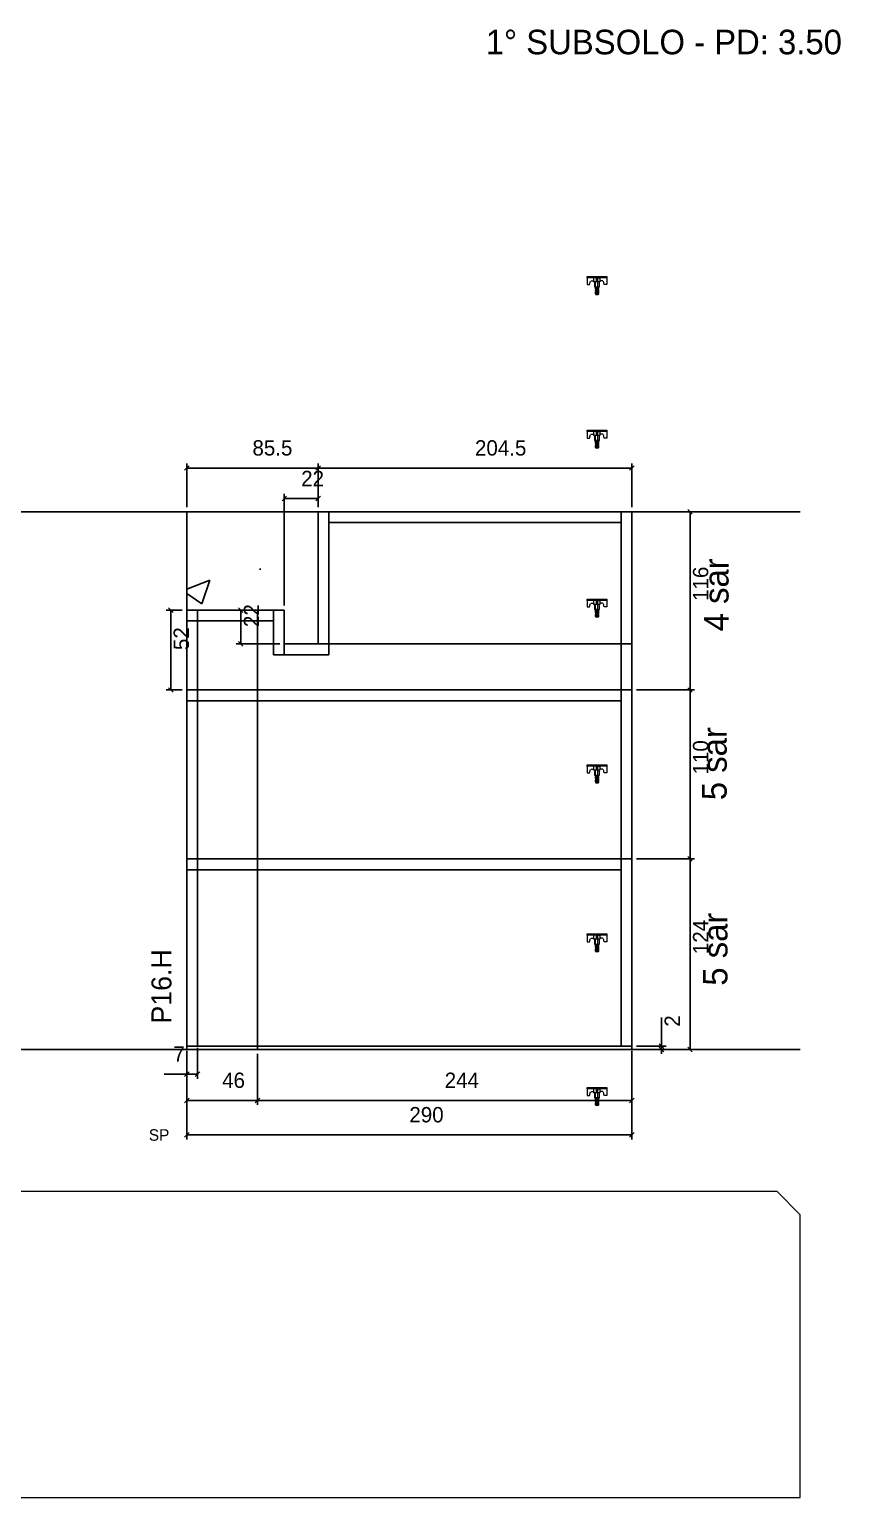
# Model space of a CAD drawing. Header units: metres. Extents: x -9504 to -3340, y 6690 to 7665.
# Drawn here: x -5453 to -4925, y 6690 to 7646 of the extents above; entities that cross this region are included whole.
import ezdxf

# ---------------------------------------------------------------- set-up
doc = ezdxf.new("R2010")
doc.units = ezdxf.units.M
for name, color, linetype in [('COTA', 7, 'Continuous'), ('Hachura', 7, 'Continuous'), ('NOMENCLATURA', 7, 'Continuous'), ('Nível', 7, 'Continuous'), ('Painéis', 7, 'Continuous'), ('SARR_2.2x7', 7, 'Continuous'), ('SARRAFO DE PRESSAO', 7, 'Continuous'), ('texto', 7, 'Continuous'), ('Texto Seção', 7, 'Continuous')]:
    doc.layers.add(name, color=color, linetype=linetype)

msp = doc.modelspace()

# ---------------------------------------------------------------- hatches: boundary and pattern name
at = {"layer": 'COTA'}
h = msp.add_hatch(dxfattribs=at)
h.set_pattern_fill('AR-CONC')
h.paths.add_polyline_path([(-5287.15, 7245.73), (-5287.15, 7267.73), (-5350.65, 7267.73), (-5350.65, 7331.73), (-5265.15, 7331.73), (-5265.15, 7245.73), (-5287.15, 7245.73), (-5287.15, 7245.73)])

# ---------------------------------------------------------------- linework, layer by layer
at = {"layer": 'COTA', "color": 0, "lineweight": 25}
for p, q in [((-5349.15, 7361.76), (-5352.15, 7358.76)), ((-5266.65, 7358.76), (-5263.65, 7361.76)), ((-5263.65, 7361.76), (-5266.65, 7358.76)), ((-5062.15, 7358.76), (-5059.15, 7361.76)), ((-5285.65, 7341.94), (-5288.65, 7338.94)), ((-5266.65, 7338.94), (-5263.65, 7341.94)), ((-5021.31, 7330.23), (-5024.31, 7333.23)), ((-5359.66, 7266.23), (-5362.66, 7269.23)), ((-5314.08, 7266.23), (-5317.08, 7269.23)), ((-5317.08, 7247.23), (-5314.08, 7244.23)), ((-5362.66, 7217.23), (-5359.66, 7214.23)), ((-5021.31, 7214.23), (-5024.31, 7217.23)), ((-5024.31, 7217.23), (-5021.31, 7214.23)), ((-5021.31, 7104.23), (-5024.31, 7107.23)), ((-5024.31, 7107.23), (-5021.31, 7104.23)), ((-5042.89, 6985.23), (-5039.89, 6982.23)), ((-5039.89, 6980.23), (-5042.89, 6983.23)), ((-5024.31, 6983.23), (-5021.31, 6980.23)), ((-5349.15, 6967.05), (-5352.15, 6964.05)), ((-5345.15, 6964.05), (-5342.15, 6967.05)), ((-5349.15, 6950.02), (-5352.15, 6947.02)), ((-5303.15, 6950.02), (-5306.15, 6947.02)), ((-5306.15, 6947.02), (-5303.15, 6950.02)), ((-5062.15, 6947.02), (-5059.15, 6950.02)), ((-5349.15, 6927.56), (-5352.15, 6924.56)), ((-5062.15, 6924.56), (-5059.15, 6927.56))]:
    msp.add_line(p, q, dxfattribs=at)
at = {"layer": 'COTA', "color": 4, "lineweight": 25}
for p, q in [((-5350.65, 7334.73), (-5350.65, 7363.26)), ((-5265.15, 7334.73), (-5265.15, 7363.26)), ((-5265.15, 7334.73), (-5265.15, 7363.26)), ((-5060.65, 7334.73), (-5060.65, 7363.26)), ((-5265.15, 7360.26), (-5350.65, 7360.26)), ((-5060.65, 7360.26), (-5265.15, 7360.26)), ((-5287.15, 7270.73), (-5287.15, 7343.44)), ((-5265.15, 7334.73), (-5265.15, 7343.44)), ((-5265.15, 7340.44), (-5287.15, 7340.44)), ((-5057.65, 7331.73), (-5019.81, 7331.73)), ((-5022.81, 7215.73), (-5022.81, 7331.73)), ((-5353.65, 7267.73), (-5364.16, 7267.73)), ((-5361.16, 7267.73), (-5361.16, 7215.73)), ((-5290.15, 7267.73), (-5318.58, 7267.73)), ((-5315.58, 7245.73), (-5315.58, 7267.73)), ((-5290.15, 7245.73), (-5318.58, 7245.73)), ((-5353.65, 7215.73), (-5364.16, 7215.73)), ((-5057.65, 7215.73), (-5019.81, 7215.73)), ((-5057.65, 7215.73), (-5019.81, 7215.73)), ((-5022.81, 7215.73), (-5022.81, 7105.73)), ((-5057.65, 7105.73), (-5019.81, 7105.73)), ((-5057.65, 7105.73), (-5019.81, 7105.73)), ((-5022.81, 6981.73), (-5022.81, 7105.73)), ((-5041.39, 6983.73), (-5041.39, 7002.53)), ((-5350.65, 6980.73), (-5350.65, 6923.06)), ((-5343.65, 6982.73), (-5343.65, 6962.55)), ((-5060.65, 6980.73), (-5060.65, 6923.06)), ((-5057.65, 6983.73), (-5038.39, 6983.73)), ((-5057.65, 6981.73), (-5038.39, 6981.73)), ((-5057.65, 6981.73), (-5019.81, 6981.73)), ((-5041.39, 6981.73), (-5041.39, 6983.73)), ((-5041.39, 6981.73), (-5041.39, 6978.73)), ((-5350.65, 6978.73), (-5350.65, 6962.55)), ((-5350.65, 6978.73), (-5350.65, 6945.52)), ((-5304.65, 6978.73), (-5304.65, 6945.52)), ((-5304.65, 6978.73), (-5304.65, 6945.52)), ((-5060.65, 6978.73), (-5060.65, 6945.52)), ((-5350.65, 6965.55), (-5365.38, 6965.55)), ((-5343.65, 6965.55), (-5350.65, 6965.55)), ((-5304.65, 6948.52), (-5350.65, 6948.52)), ((-5060.65, 6948.52), (-5304.65, 6948.52)), ((-5060.65, 6926.06), (-5350.65, 6926.06))]:
    msp.add_line(p, q, dxfattribs=at)
at = {"layer": 'COTA', "color": 241, "lineweight": 25}
for p in [(-5265.15, 7331.73), (-5350.65, 7267.73)]:
    msp.add_line(p, (-5350.65, 7331.73), dxfattribs=at)
at = {"layer": 'Hachura', "color": 0, "lineweight": 9}
for p, q in [((-5089.9, 7484.93), (-5077.01, 7484.93)), ((-5089.9, 7484.03), (-5089.9, 7484.93)), ((-5077.01, 7484.03), (-5089.9, 7484.03)), ((-5089.9, 7484.03), (-5089.9, 7479.77)), ((-5089.9, 7479.77), (-5088.23, 7479.77)), ((-5089.77, 7484.01), (-5089.77, 7484.93)), ((-5089.56, 7484.01), (-5089.56, 7484.93)), ((-5089.22, 7484.01), (-5089.22, 7484.93)), ((-5088.95, 7484.93), (-5081.14, 7484.93)), ((-5088.76, 7484.01), (-5088.76, 7484.93)), ((-5088.23, 7479.77), (-5087.64, 7481.98)), ((-5087.91, 7484.01), (-5087.91, 7484.93)), ((-5087.33, 7482.22), (-5085.39, 7482.22)), ((-5086.48, 7484.01), (-5086.48, 7484.93)), ((-5085.39, 7481.45), (-5085.39, 7484.03)), ((-5081.52, 7481.45), (-5085.39, 7481.45)), ((-5085.39, 7481.45), (-5085.13, 7481.45)), ((-5085.39, 7481.45), (-5085.13, 7481.45)), ((-5085.13, 7481.45), (-5085.13, 7478.22)), ((-5085.13, 7478.29), (-5081.78, 7478.29)), ((-5085.13, 7478.22), (-5081.78, 7478.22)), ((-5082.35, 7476.19), (-5084.52, 7477.27)), ((-5084.46, 7477.5), (-5082.32, 7476.43)), ((-5084.46, 7476.34), (-5082.32, 7475.27)), ((-5084.43, 7484.15), (-5084.43, 7484.59)), ((-5084.36, 7478.22), (-5084.36, 7481.45)), ((-5084.36, 7477.58), (-5084.36, 7478.22)), ((-5082.42, 7477.25), (-5084.36, 7478.22)), ((-5084.36, 7477.58), (-5082.42, 7476.61)), ((-5084.36, 7476.63), (-5084.36, 7477.06)), ((-5082.42, 7476.09), (-5084.36, 7477.06)), ((-5084.36, 7476.63), (-5084.36, 7476.42)), ((-5084.36, 7476.42), (-5082.42, 7475.45)), ((-5083.66, 7482.03), (-5083.66, 7484.03)), ((-5083.58, 7478.22), (-5082.32, 7477.59)), ((-5083.45, 7484.03), (-5083.45, 7484.93)), ((-5083.45, 7484.03), (-5081.52, 7484.03)), ((-5083.33, 7478.22), (-5082.42, 7477.77)), ((-5083.14, 7484.03), (-5083.14, 7482.03)), ((-5082.16, 7484.03), (-5082.81, 7484.03)), ((-5082.81, 7478.22), (-5082.81, 7481.45)), ((-5082.49, 7484.78), (-5082.49, 7484.35)), ((-5082.49, 7484.35), (-5082.49, 7484.13)), ((-5082.42, 7478.22), (-5082.42, 7477.77)), ((-5082.42, 7477.25), (-5082.42, 7476.61)), ((-5077.01, 7484.03), (-5082.16, 7484.03)), ((-5081.78, 7478.22), (-5081.78, 7481.45)), ((-5081.52, 7484.03), (-5081.52, 7481.45)), ((-5079.58, 7482.22), (-5081.52, 7482.22)), ((-5080.41, 7484.01), (-5080.41, 7484.93)), ((-5078.68, 7479.77), (-5079.26, 7481.98)), ((-5079, 7484.01), (-5079, 7484.93)), ((-5077.01, 7479.77), (-5078.68, 7479.77)), ((-5078.16, 7484.01), (-5078.16, 7484.93)), ((-5077.69, 7484.01), (-5077.69, 7484.93)), ((-5077.36, 7484.01), (-5077.36, 7484.93)), ((-5077.15, 7484.01), (-5077.15, 7484.93)), ((-5077.01, 7484.93), (-5077.01, 7479.79)), ((-5082.35, 7475.03), (-5084.52, 7476.11)), ((-5082.35, 7473.86), (-5084.52, 7474.95)), ((-5083.84, 7473.45), (-5084.52, 7473.79)), ((-5084.46, 7475.18), (-5082.32, 7474.11)), ((-5084.46, 7474.02), (-5083.33, 7473.45)), ((-5084.36, 7475.9), (-5084.36, 7475.26)), ((-5082.42, 7474.93), (-5084.36, 7475.9)), ((-5084.36, 7475.26), (-5082.42, 7474.29)), ((-5082.42, 7473.77), (-5084.36, 7474.74)), ((-5084.36, 7474.09), (-5084.36, 7474.74)), ((-5082.42, 7473.77), (-5084.36, 7474.74)), ((-5084.36, 7474.09), (-5083.07, 7473.45)), ((-5084.1, 7473.45), (-5084.36, 7473.58)), ((-5084.36, 7473.45), (-5084.03, 7473.13)), ((-5084.36, 7473.45), (-5082.42, 7473.45)), ((-5082.74, 7473.13), (-5084.03, 7473.13)), ((-5082.42, 7473.45), (-5082.74, 7473.13)), ((-5082.42, 7476.09), (-5082.42, 7475.45)), ((-5082.42, 7475.66), (-5082.42, 7475.45)), ((-5082.42, 7474.93), (-5082.42, 7474.29)), ((-5082.42, 7473.77), (-5082.42, 7473.45)), ((-5089.9, 7384.93), (-5077.01, 7384.93)), ((-5089.9, 7384.03), (-5089.9, 7384.93)), ((-5077.01, 7384.03), (-5089.9, 7384.03)), ((-5089.9, 7384.03), (-5089.9, 7379.77)), ((-5089.77, 7384.01), (-5089.77, 7384.93)), ((-5089.56, 7384.01), (-5089.56, 7384.93)), ((-5089.22, 7384.01), (-5089.22, 7384.93)), ((-5088.95, 7384.93), (-5081.14, 7384.93)), ((-5088.76, 7384.01), (-5088.76, 7384.93)), ((-5088.23, 7379.77), (-5087.64, 7381.98)), ((-5087.91, 7384.01), (-5087.91, 7384.93)), ((-5087.33, 7382.22), (-5085.39, 7382.22)), ((-5086.48, 7384.01), (-5086.48, 7384.93)), ((-5085.39, 7381.45), (-5085.39, 7384.03)), ((-5081.52, 7381.45), (-5085.39, 7381.45)), ((-5085.39, 7381.45), (-5085.13, 7381.45)), ((-5085.39, 7381.45), (-5085.13, 7381.45)), ((-5085.13, 7381.45), (-5085.13, 7378.22)), ((-5084.43, 7384.15), (-5084.43, 7384.59)), ((-5084.36, 7378.22), (-5084.36, 7381.45)), ((-5083.66, 7382.03), (-5083.66, 7384.03)), ((-5083.45, 7384.03), (-5083.45, 7384.93)), ((-5083.45, 7384.03), (-5081.52, 7384.03)), ((-5083.14, 7384.03), (-5083.14, 7382.03)), ((-5082.16, 7384.03), (-5082.81, 7384.03)), ((-5082.81, 7378.22), (-5082.81, 7381.45)), ((-5082.49, 7384.78), (-5082.49, 7384.35)), ((-5082.49, 7384.35), (-5082.49, 7384.13)), ((-5077.01, 7384.03), (-5082.16, 7384.03)), ((-5081.78, 7378.22), (-5081.78, 7381.45)), ((-5081.52, 7384.03), (-5081.52, 7381.45)), ((-5079.58, 7382.22), (-5081.52, 7382.22)), ((-5080.41, 7384.01), (-5080.41, 7384.93)), ((-5078.68, 7379.77), (-5079.26, 7381.98)), ((-5079, 7384.01), (-5079, 7384.93)), ((-5078.16, 7384.01), (-5078.16, 7384.93)), ((-5077.69, 7384.01), (-5077.69, 7384.93)), ((-5077.36, 7384.01), (-5077.36, 7384.93)), ((-5077.15, 7384.01), (-5077.15, 7384.93)), ((-5077.01, 7384.93), (-5077.01, 7379.79)), ((-5089.9, 7379.77), (-5088.23, 7379.77)), ((-5085.13, 7378.29), (-5081.78, 7378.29)), ((-5085.13, 7378.22), (-5081.78, 7378.22)), ((-5082.35, 7376.19), (-5084.52, 7377.27)), ((-5082.35, 7375.03), (-5084.52, 7376.11)), ((-5082.35, 7373.86), (-5084.52, 7374.95)), ((-5083.84, 7373.45), (-5084.52, 7373.79)), ((-5084.46, 7377.5), (-5082.32, 7376.43)), ((-5084.46, 7376.34), (-5082.32, 7375.27)), ((-5084.46, 7375.18), (-5082.32, 7374.11)), ((-5084.46, 7374.02), (-5083.33, 7373.45)), ((-5084.36, 7377.58), (-5084.36, 7378.22)), ((-5082.42, 7377.25), (-5084.36, 7378.22)), ((-5084.36, 7377.58), (-5082.42, 7376.61)), ((-5084.36, 7376.63), (-5084.36, 7377.06)), ((-5082.42, 7376.09), (-5084.36, 7377.06)), ((-5084.36, 7376.63), (-5084.36, 7376.42)), ((-5084.36, 7376.42), (-5082.42, 7375.45)), ((-5084.36, 7375.9), (-5084.36, 7375.26)), ((-5082.42, 7374.93), (-5084.36, 7375.9)), ((-5084.36, 7375.26), (-5082.42, 7374.29)), ((-5082.42, 7373.77), (-5084.36, 7374.74)), ((-5084.36, 7374.09), (-5084.36, 7374.74)), ((-5082.42, 7373.77), (-5084.36, 7374.74)), ((-5084.36, 7374.09), (-5083.07, 7373.45)), ((-5084.1, 7373.45), (-5084.36, 7373.58)), ((-5084.36, 7373.45), (-5084.03, 7373.13)), ((-5084.36, 7373.45), (-5082.42, 7373.45)), ((-5082.74, 7373.13), (-5084.03, 7373.13)), ((-5083.58, 7378.22), (-5082.32, 7377.59)), ((-5083.33, 7378.22), (-5082.42, 7377.77)), ((-5082.42, 7373.45), (-5082.74, 7373.13)), ((-5082.42, 7378.22), (-5082.42, 7377.77)), ((-5082.42, 7377.25), (-5082.42, 7376.61)), ((-5082.42, 7376.09), (-5082.42, 7375.45)), ((-5082.42, 7375.66), (-5082.42, 7375.45)), ((-5082.42, 7374.93), (-5082.42, 7374.29)), ((-5082.42, 7373.77), (-5082.42, 7373.45)), ((-5077.01, 7379.77), (-5078.68, 7379.77)), ((-5089.9, 7274.93), (-5077.01, 7274.93)), ((-5089.9, 7274.03), (-5089.9, 7274.93)), ((-5077.01, 7274.03), (-5089.9, 7274.03)), ((-5089.9, 7274.03), (-5089.9, 7269.77)), ((-5089.9, 7269.77), (-5088.23, 7269.77)), ((-5089.77, 7274.01), (-5089.77, 7274.93)), ((-5089.56, 7274.01), (-5089.56, 7274.93)), ((-5089.22, 7274.01), (-5089.22, 7274.93)), ((-5088.95, 7274.93), (-5081.14, 7274.93)), ((-5088.76, 7274.01), (-5088.76, 7274.93)), ((-5088.23, 7269.77), (-5087.64, 7271.98)), ((-5087.91, 7274.01), (-5087.91, 7274.93)), ((-5087.33, 7272.22), (-5085.39, 7272.22)), ((-5086.48, 7274.01), (-5086.48, 7274.93)), ((-5085.39, 7271.45), (-5085.39, 7274.03)), ((-5081.52, 7271.45), (-5085.39, 7271.45)), ((-5085.39, 7271.45), (-5085.13, 7271.45)), ((-5085.39, 7271.45), (-5085.13, 7271.45)), ((-5085.13, 7271.45), (-5085.13, 7268.22)), ((-5085.13, 7268.29), (-5081.78, 7268.29)), ((-5085.13, 7268.22), (-5081.78, 7268.22)), ((-5082.35, 7266.19), (-5084.52, 7267.27)), ((-5082.35, 7265.03), (-5084.52, 7266.11)), ((-5084.46, 7267.5), (-5082.32, 7266.43)), ((-5084.46, 7266.34), (-5082.32, 7265.27)), ((-5084.43, 7274.15), (-5084.43, 7274.59)), ((-5084.36, 7268.22), (-5084.36, 7271.45)), ((-5084.36, 7267.58), (-5084.36, 7268.22)), ((-5082.42, 7267.25), (-5084.36, 7268.22)), ((-5084.36, 7267.58), (-5082.42, 7266.61)), ((-5084.36, 7266.63), (-5084.36, 7267.06)), ((-5082.42, 7266.09), (-5084.36, 7267.06)), ((-5084.36, 7266.63), (-5084.36, 7266.42)), ((-5084.36, 7266.42), (-5082.42, 7265.45)), ((-5084.36, 7265.9), (-5084.36, 7265.26)), ((-5082.42, 7264.93), (-5084.36, 7265.9)), ((-5083.66, 7272.03), (-5083.66, 7274.03)), ((-5083.58, 7268.22), (-5082.32, 7267.59)), ((-5083.45, 7274.03), (-5083.45, 7274.93)), ((-5083.45, 7274.03), (-5081.52, 7274.03)), ((-5083.33, 7268.22), (-5082.42, 7267.77)), ((-5083.14, 7274.03), (-5083.14, 7272.03)), ((-5082.16, 7274.03), (-5082.81, 7274.03)), ((-5082.81, 7268.22), (-5082.81, 7271.45)), ((-5082.49, 7274.78), (-5082.49, 7274.35)), ((-5082.49, 7274.35), (-5082.49, 7274.13)), ((-5082.42, 7268.22), (-5082.42, 7267.77)), ((-5082.42, 7267.25), (-5082.42, 7266.61)), ((-5082.42, 7266.09), (-5082.42, 7265.45)), ((-5077.01, 7274.03), (-5082.16, 7274.03)), ((-5081.78, 7268.22), (-5081.78, 7271.45)), ((-5081.52, 7274.03), (-5081.52, 7271.45)), ((-5079.58, 7272.22), (-5081.52, 7272.22)), ((-5080.41, 7274.01), (-5080.41, 7274.93)), ((-5078.68, 7269.77), (-5079.26, 7271.98)), ((-5079, 7274.01), (-5079, 7274.93)), ((-5077.01, 7269.77), (-5078.68, 7269.77)), ((-5078.16, 7274.01), (-5078.16, 7274.93)), ((-5077.69, 7274.01), (-5077.69, 7274.93)), ((-5077.36, 7274.01), (-5077.36, 7274.93)), ((-5077.15, 7274.01), (-5077.15, 7274.93)), ((-5077.01, 7274.93), (-5077.01, 7269.79)), ((-5082.35, 7263.86), (-5084.52, 7264.95)), ((-5083.84, 7263.45), (-5084.52, 7263.79)), ((-5084.46, 7265.18), (-5082.32, 7264.11)), ((-5084.46, 7264.02), (-5083.33, 7263.45)), ((-5084.36, 7265.26), (-5082.42, 7264.29)), ((-5082.42, 7263.77), (-5084.36, 7264.74)), ((-5084.36, 7264.09), (-5084.36, 7264.74)), ((-5082.42, 7263.77), (-5084.36, 7264.74)), ((-5084.36, 7264.09), (-5083.07, 7263.45)), ((-5084.1, 7263.45), (-5084.36, 7263.58)), ((-5084.36, 7263.45), (-5084.03, 7263.13)), ((-5084.36, 7263.45), (-5082.42, 7263.45)), ((-5082.74, 7263.13), (-5084.03, 7263.13)), ((-5082.42, 7263.45), (-5082.74, 7263.13)), ((-5082.42, 7265.66), (-5082.42, 7265.45)), ((-5082.42, 7264.93), (-5082.42, 7264.29)), ((-5082.42, 7263.77), (-5082.42, 7263.45)), ((-5089.9, 7166.93), (-5077.01, 7166.93)), ((-5089.9, 7166.03), (-5089.9, 7166.93)), ((-5077.01, 7166.03), (-5089.9, 7166.03)), ((-5089.9, 7166.03), (-5089.9, 7161.77)), ((-5089.9, 7161.77), (-5088.23, 7161.77)), ((-5089.77, 7166.01), (-5089.77, 7166.93)), ((-5089.56, 7166.01), (-5089.56, 7166.93)), ((-5089.22, 7166.01), (-5089.22, 7166.93)), ((-5088.95, 7166.93), (-5081.14, 7166.93)), ((-5088.76, 7166.01), (-5088.76, 7166.93)), ((-5088.23, 7161.77), (-5087.64, 7163.98)), ((-5087.91, 7166.01), (-5087.91, 7166.93)), ((-5087.33, 7164.22), (-5085.39, 7164.22)), ((-5086.48, 7166.01), (-5086.48, 7166.93)), ((-5085.39, 7163.45), (-5085.39, 7166.03)), ((-5081.52, 7163.45), (-5085.39, 7163.45)), ((-5085.39, 7163.45), (-5085.13, 7163.45)), ((-5085.39, 7163.45), (-5085.13, 7163.45)), ((-5085.13, 7163.45), (-5085.13, 7160.22)), ((-5084.43, 7166.15), (-5084.43, 7166.59)), ((-5084.36, 7160.22), (-5084.36, 7163.45)), ((-5083.66, 7164.03), (-5083.66, 7166.03)), ((-5083.45, 7166.03), (-5083.45, 7166.93)), ((-5083.45, 7166.03), (-5081.52, 7166.03)), ((-5083.14, 7166.03), (-5083.14, 7164.03)), ((-5082.16, 7166.03), (-5082.81, 7166.03)), ((-5082.81, 7160.22), (-5082.81, 7163.45)), ((-5082.49, 7166.78), (-5082.49, 7166.35)), ((-5082.49, 7166.35), (-5082.49, 7166.13)), ((-5077.01, 7166.03), (-5082.16, 7166.03)), ((-5081.78, 7160.22), (-5081.78, 7163.45)), ((-5081.52, 7166.03), (-5081.52, 7163.45)), ((-5079.58, 7164.22), (-5081.52, 7164.22)), ((-5080.41, 7166.01), (-5080.41, 7166.93)), ((-5078.68, 7161.77), (-5079.26, 7163.98)), ((-5079, 7166.01), (-5079, 7166.93)), ((-5077.01, 7161.77), (-5078.68, 7161.77)), ((-5078.16, 7166.01), (-5078.16, 7166.93)), ((-5077.69, 7166.01), (-5077.69, 7166.93)), ((-5077.36, 7166.01), (-5077.36, 7166.93)), ((-5077.15, 7166.01), (-5077.15, 7166.93)), ((-5077.01, 7166.93), (-5077.01, 7161.79)), ((-5085.13, 7160.29), (-5081.78, 7160.29)), ((-5085.13, 7160.22), (-5081.78, 7160.22)), ((-5082.35, 7158.19), (-5084.52, 7159.27)), ((-5082.35, 7157.03), (-5084.52, 7158.11)), ((-5082.35, 7155.86), (-5084.52, 7156.95)), ((-5083.84, 7155.45), (-5084.52, 7155.79)), ((-5084.46, 7159.5), (-5082.32, 7158.43)), ((-5084.46, 7158.34), (-5082.32, 7157.27)), ((-5084.46, 7157.18), (-5082.32, 7156.11)), ((-5084.46, 7156.02), (-5083.33, 7155.45)), ((-5084.36, 7159.58), (-5084.36, 7160.22)), ((-5082.42, 7159.25), (-5084.36, 7160.22)), ((-5084.36, 7159.58), (-5082.42, 7158.61)), ((-5084.36, 7158.63), (-5084.36, 7159.06)), ((-5082.42, 7158.09), (-5084.36, 7159.06)), ((-5084.36, 7158.63), (-5084.36, 7158.42)), ((-5084.36, 7158.42), (-5082.42, 7157.45)), ((-5084.36, 7157.9), (-5084.36, 7157.26)), ((-5082.42, 7156.93), (-5084.36, 7157.9)), ((-5084.36, 7157.26), (-5082.42, 7156.29)), ((-5082.42, 7155.77), (-5084.36, 7156.74)), ((-5084.36, 7156.09), (-5084.36, 7156.74)), ((-5082.42, 7155.77), (-5084.36, 7156.74)), ((-5084.36, 7156.09), (-5083.07, 7155.45)), ((-5084.1, 7155.45), (-5084.36, 7155.58)), ((-5084.36, 7155.45), (-5084.03, 7155.13)), ((-5084.36, 7155.45), (-5082.42, 7155.45)), ((-5082.74, 7155.13), (-5084.03, 7155.13)), ((-5083.58, 7160.22), (-5082.32, 7159.59)), ((-5083.33, 7160.22), (-5082.42, 7159.77)), ((-5082.42, 7155.45), (-5082.74, 7155.13)), ((-5082.42, 7160.22), (-5082.42, 7159.77)), ((-5082.42, 7159.25), (-5082.42, 7158.61)), ((-5082.42, 7158.09), (-5082.42, 7157.45)), ((-5082.42, 7157.66), (-5082.42, 7157.45)), ((-5082.42, 7156.93), (-5082.42, 7156.29)), ((-5082.42, 7155.77), (-5082.42, 7155.45)), ((-5089.9, 7056.93), (-5077.01, 7056.93)), ((-5089.9, 7056.03), (-5089.9, 7056.93)), ((-5077.01, 7056.03), (-5089.9, 7056.03)), ((-5089.9, 7056.03), (-5089.9, 7051.77)), ((-5089.77, 7056.01), (-5089.77, 7056.93)), ((-5089.56, 7056.01), (-5089.56, 7056.93)), ((-5089.22, 7056.01), (-5089.22, 7056.93)), ((-5088.95, 7056.93), (-5081.14, 7056.93)), ((-5088.76, 7056.01), (-5088.76, 7056.93)), ((-5087.91, 7056.01), (-5087.91, 7056.93)), ((-5086.48, 7056.01), (-5086.48, 7056.93)), ((-5085.39, 7053.45), (-5085.39, 7056.03)), ((-5084.43, 7056.15), (-5084.43, 7056.59)), ((-5083.66, 7054.03), (-5083.66, 7056.03)), ((-5083.45, 7056.03), (-5083.45, 7056.93)), ((-5083.45, 7056.03), (-5081.52, 7056.03)), ((-5083.14, 7056.03), (-5083.14, 7054.03)), ((-5082.16, 7056.03), (-5082.81, 7056.03)), ((-5082.49, 7056.78), (-5082.49, 7056.35)), ((-5082.49, 7056.35), (-5082.49, 7056.13)), ((-5077.01, 7056.03), (-5082.16, 7056.03)), ((-5081.52, 7056.03), (-5081.52, 7053.45)), ((-5080.41, 7056.01), (-5080.41, 7056.93)), ((-5079, 7056.01), (-5079, 7056.93)), ((-5078.16, 7056.01), (-5078.16, 7056.93)), ((-5077.69, 7056.01), (-5077.69, 7056.93)), ((-5077.36, 7056.01), (-5077.36, 7056.93)), ((-5077.15, 7056.01), (-5077.15, 7056.93)), ((-5077.01, 7056.93), (-5077.01, 7051.79)), ((-5089.9, 7051.77), (-5088.23, 7051.77)), ((-5088.23, 7051.77), (-5087.64, 7053.98)), ((-5087.33, 7054.22), (-5085.39, 7054.22)), ((-5081.52, 7053.45), (-5085.39, 7053.45)), ((-5085.39, 7053.45), (-5085.13, 7053.45)), ((-5085.39, 7053.45), (-5085.13, 7053.45)), ((-5085.13, 7053.45), (-5085.13, 7050.22)), ((-5085.13, 7050.29), (-5081.78, 7050.29)), ((-5085.13, 7050.22), (-5081.78, 7050.22)), ((-5082.35, 7048.19), (-5084.52, 7049.27)), ((-5082.35, 7047.03), (-5084.52, 7048.11)), ((-5082.35, 7045.86), (-5084.52, 7046.95)), ((-5084.46, 7049.5), (-5082.32, 7048.43)), ((-5084.46, 7048.34), (-5082.32, 7047.27)), ((-5084.46, 7047.18), (-5082.32, 7046.11)), ((-5084.46, 7046.02), (-5083.33, 7045.45)), ((-5084.36, 7050.22), (-5084.36, 7053.45)), ((-5084.36, 7049.58), (-5084.36, 7050.22)), ((-5082.42, 7049.25), (-5084.36, 7050.22)), ((-5084.36, 7049.58), (-5082.42, 7048.61)), ((-5084.36, 7048.63), (-5084.36, 7049.06)), ((-5082.42, 7048.09), (-5084.36, 7049.06)), ((-5084.36, 7048.63), (-5084.36, 7048.42)), ((-5084.36, 7048.42), (-5082.42, 7047.45)), ((-5084.36, 7047.9), (-5084.36, 7047.26)), ((-5082.42, 7046.93), (-5084.36, 7047.9)), ((-5084.36, 7047.26), (-5082.42, 7046.29)), ((-5082.42, 7045.77), (-5084.36, 7046.74)), ((-5084.36, 7046.09), (-5084.36, 7046.74)), ((-5082.42, 7045.77), (-5084.36, 7046.74)), ((-5084.36, 7046.09), (-5083.07, 7045.45)), ((-5083.58, 7050.22), (-5082.32, 7049.59)), ((-5083.33, 7050.22), (-5082.42, 7049.77)), ((-5082.81, 7050.22), (-5082.81, 7053.45)), ((-5082.42, 7050.22), (-5082.42, 7049.77)), ((-5082.42, 7049.25), (-5082.42, 7048.61)), ((-5082.42, 7048.09), (-5082.42, 7047.45)), ((-5082.42, 7047.66), (-5082.42, 7047.45)), ((-5082.42, 7046.93), (-5082.42, 7046.29)), ((-5081.78, 7050.22), (-5081.78, 7053.45)), ((-5079.58, 7054.22), (-5081.52, 7054.22)), ((-5078.68, 7051.77), (-5079.26, 7053.98)), ((-5077.01, 7051.77), (-5078.68, 7051.77)), ((-5083.84, 7045.45), (-5084.52, 7045.79)), ((-5084.1, 7045.45), (-5084.36, 7045.58)), ((-5084.36, 7045.45), (-5084.03, 7045.13)), ((-5084.36, 7045.45), (-5082.42, 7045.45)), ((-5082.74, 7045.13), (-5084.03, 7045.13)), ((-5082.42, 7045.45), (-5082.74, 7045.13)), ((-5082.42, 7045.77), (-5082.42, 7045.45)), ((-5089.9, 6956.93), (-5077.01, 6956.93)), ((-5089.9, 6956.03), (-5089.9, 6956.93)), ((-5077.01, 6956.03), (-5089.9, 6956.03)), ((-5089.9, 6956.03), (-5089.9, 6951.77)), ((-5089.9, 6951.77), (-5088.23, 6951.77)), ((-5089.77, 6956.01), (-5089.77, 6956.93)), ((-5089.56, 6956.01), (-5089.56, 6956.93)), ((-5089.22, 6956.01), (-5089.22, 6956.93)), ((-5088.95, 6956.93), (-5081.14, 6956.93)), ((-5088.76, 6956.01), (-5088.76, 6956.93)), ((-5088.23, 6951.77), (-5087.64, 6953.98)), ((-5087.91, 6956.01), (-5087.91, 6956.93)), ((-5087.33, 6954.22), (-5085.39, 6954.22)), ((-5086.48, 6956.01), (-5086.48, 6956.93)), ((-5085.39, 6953.45), (-5085.39, 6956.03)), ((-5081.52, 6953.45), (-5085.39, 6953.45)), ((-5085.39, 6953.45), (-5085.13, 6953.45)), ((-5085.39, 6953.45), (-5085.13, 6953.45)), ((-5085.13, 6953.45), (-5085.13, 6950.22)), ((-5084.43, 6956.15), (-5084.43, 6956.59)), ((-5084.36, 6950.22), (-5084.36, 6953.45)), ((-5083.66, 6954.03), (-5083.66, 6956.03)), ((-5083.45, 6956.03), (-5083.45, 6956.93)), ((-5083.45, 6956.03), (-5081.52, 6956.03)), ((-5083.14, 6956.03), (-5083.14, 6954.03)), ((-5082.16, 6956.03), (-5082.81, 6956.03)), ((-5082.81, 6950.22), (-5082.81, 6953.45)), ((-5082.49, 6956.78), (-5082.49, 6956.35)), ((-5082.49, 6956.35), (-5082.49, 6956.13)), ((-5077.01, 6956.03), (-5082.16, 6956.03)), ((-5081.78, 6950.22), (-5081.78, 6953.45)), ((-5081.52, 6956.03), (-5081.52, 6953.45)), ((-5079.58, 6954.22), (-5081.52, 6954.22)), ((-5080.41, 6956.01), (-5080.41, 6956.93)), ((-5078.68, 6951.77), (-5079.26, 6953.98)), ((-5079, 6956.01), (-5079, 6956.93)), ((-5077.01, 6951.77), (-5078.68, 6951.77)), ((-5078.16, 6956.01), (-5078.16, 6956.93)), ((-5077.69, 6956.01), (-5077.69, 6956.93)), ((-5077.36, 6956.01), (-5077.36, 6956.93)), ((-5077.15, 6956.01), (-5077.15, 6956.93)), ((-5077.01, 6956.93), (-5077.01, 6951.79)), ((-5085.13, 6950.29), (-5081.78, 6950.29)), ((-5085.13, 6950.22), (-5081.78, 6950.22)), ((-5082.35, 6948.19), (-5084.52, 6949.27)), ((-5082.35, 6947.03), (-5084.52, 6948.11)), ((-5082.35, 6945.86), (-5084.52, 6946.95)), ((-5083.84, 6945.45), (-5084.52, 6945.79)), ((-5084.46, 6949.5), (-5082.32, 6948.43)), ((-5084.46, 6948.34), (-5082.32, 6947.27)), ((-5084.46, 6947.18), (-5082.32, 6946.11)), ((-5084.46, 6946.02), (-5083.33, 6945.45)), ((-5084.36, 6949.58), (-5084.36, 6950.22)), ((-5082.42, 6949.25), (-5084.36, 6950.22)), ((-5084.36, 6949.58), (-5082.42, 6948.61)), ((-5084.36, 6948.63), (-5084.36, 6949.06)), ((-5082.42, 6948.09), (-5084.36, 6949.06)), ((-5084.36, 6948.63), (-5084.36, 6948.42)), ((-5084.36, 6948.42), (-5082.42, 6947.45)), ((-5084.36, 6947.9), (-5084.36, 6947.26)), ((-5082.42, 6946.93), (-5084.36, 6947.9)), ((-5084.36, 6947.26), (-5082.42, 6946.29)), ((-5082.42, 6945.77), (-5084.36, 6946.74)), ((-5084.36, 6946.09), (-5084.36, 6946.74)), ((-5082.42, 6945.77), (-5084.36, 6946.74)), ((-5084.36, 6946.09), (-5083.07, 6945.45)), ((-5084.1, 6945.45), (-5084.36, 6945.58)), ((-5084.36, 6945.45), (-5084.03, 6945.13)), ((-5084.36, 6945.45), (-5082.42, 6945.45)), ((-5082.74, 6945.13), (-5084.03, 6945.13)), ((-5083.58, 6950.22), (-5082.32, 6949.59)), ((-5083.33, 6950.22), (-5082.42, 6949.77)), ((-5082.42, 6945.45), (-5082.74, 6945.13)), ((-5082.42, 6950.22), (-5082.42, 6949.77)), ((-5082.42, 6949.25), (-5082.42, 6948.61)), ((-5082.42, 6948.09), (-5082.42, 6947.45)), ((-5082.42, 6947.66), (-5082.42, 6947.45)), ((-5082.42, 6946.93), (-5082.42, 6946.29)), ((-5082.42, 6945.77), (-5082.42, 6945.45))]:
    msp.add_line(p, q, dxfattribs=at)
at = {"layer": 'Nível', "color": 4, "lineweight": 25}
for p, q in [((-6316.85, 7331.73), (-4950.93, 7331.73)), ((-6316.85, 6981.73), (-4950.93, 6981.73))]:
    msp.add_line(p, q, dxfattribs=at)
at = {"layer": 'Painéis', "color": 200, "lineweight": 25}
for p, q in [((-5060.65, 7331.73), (-5265.15, 7331.73)), ((-5265.15, 7245.73), (-5265.15, 7331.73)), ((-5060.65, 7105.73), (-5060.65, 7331.73)), ((-5350.65, 7267.73), (-5350.65, 7105.73)), ((-5287.15, 7267.73), (-5350.65, 7267.73)), ((-5304.65, 6981.73), (-5304.65, 7267.73)), ((-5287.15, 7245.73), (-5287.15, 7267.73)), ((-5060.65, 7245.73), (-5287.15, 7245.73)), ((-5060.65, 7215.73), (-5350.65, 7215.73)), ((-5350.65, 7105.73), (-5060.65, 7105.73)), ((-5350.65, 7105.73), (-5350.65, 6981.73)), ((-5060.65, 7105.73), (-5350.65, 7105.73)), ((-5060.65, 6981.73), (-5060.65, 7105.73)), ((-5350.65, 6983.73), (-5060.65, 6983.73))]:
    msp.add_line(p, q, dxfattribs=at)
msp.add_lwpolyline([(-5060.65, 6983.73), (-5350.65, 6983.73), (-5350.65, 6981.73), (-5060.65, 6981.73)], close=True, dxfattribs=at)
at = {"layer": 'SARR_2.2x7', "color": 40, "lineweight": 25}
for p, q in [((-5258.15, 7238.73), (-5258.15, 7331.73)), ((-5067.65, 7324.73), (-5258.15, 7324.73)), ((-5067.65, 7331.73), (-5060.65, 7331.73)), ((-5067.65, 7331.73), (-5067.65, 7215.73)), ((-5343.65, 7267.73), (-5343.65, 7215.73)), ((-5294.15, 7238.73), (-5294.15, 7267.73)), ((-5294.15, 7260.73), (-5350.65, 7260.73)), ((-5287.15, 7238.73), (-5294.15, 7238.73)), ((-5287.15, 7245.73), (-5287.15, 7238.73)), ((-5265.15, 7238.73), (-5287.15, 7238.73)), ((-5265.15, 7238.73), (-5258.15, 7238.73)), ((-5067.65, 7208.73), (-5350.65, 7208.73)), ((-5343.65, 7215.73), (-5343.65, 7105.73)), ((-5067.65, 7215.73), (-5067.65, 7105.73)), ((-5343.65, 7105.73), (-5343.65, 6983.73)), ((-5067.65, 7105.73), (-5067.65, 6983.73)), ((-5067.65, 7098.73), (-5350.65, 7098.73))]:
    msp.add_line(p, q, dxfattribs=at)
at = {"layer": 'SARRAFO DE PRESSAO', "color": 30, "lineweight": 9}
msp.add_lwpolyline([(-4950.93, 6689.85), (-4950.93, 6874.09), (-4965.93, 6889.09), (-6305.93, 6889.09), (-6320.93, 6874.09), (-6320.93, 6704.85), (-6305.93, 6689.85), (-4950.93, 6689.85)], dxfattribs=at)

# ---------------------------------------------------------------- texts
at = {"layer": 'COTA', "color": 240, "lineweight": 25}
for s, p in [('85.5', (-5307.9, 7368.39)), ('204.5', (-5162.9, 7368.37)), ('22', (-5276.15, 7348.44)), ('7', (-5359.51, 6973.62)), ('46', (-5327.65, 6956.62)), ('244', (-5182.65, 6956.59)), ('290', (-5205.65, 6934.19))]:
    msp.add_text(s, height=10, dxfattribs=at).set_placement(p)
for s, p in [('116', (-5010.91, 7273.73)), ('22', (-5303.58, 7256.73)), ('52', (-5349.27, 7241.73)), ('110', (-5010.91, 7160.73)), ('124', (-5010.88, 7043.73)), ('2', (-5029.39, 6996.48))]:
    msp.add_text(s, height=10, rotation=90, dxfattribs=at).set_placement(p)
at = {"layer": 'NOMENCLATURA', "color": 2, "lineweight": 25}
msp.add_text('1° SUBSOLO - PD: 3.50', height=16, dxfattribs=at).set_placement((-5155.93, 7629.64))
at = {"layer": 'NOMENCLATURA', "color": 7, "lineweight": 25}
for s, p in [('4 sar', (-4997.71, 7253.91)), ('5 sar', (-4998.9, 7143.96)), ('5 sar', (-4998.4, 7023.18))]:
    msp.add_text(s, height=16, rotation=90, dxfattribs=at).set_placement(p)
at = {"layer": 'texto', "color": 4, "lineweight": 25}
msp.add_text('SP', height=7.5, dxfattribs=at).set_placement((-5375.42, 6922.24))
at = {"layer": 'Texto Seção', "color": 7, "lineweight": 15}
msp.add_text('P16.H', height=13, rotation=90, dxfattribs=at).set_placement((-5360.72, 6998.56))

doc.saveas('drawing.dxf')
